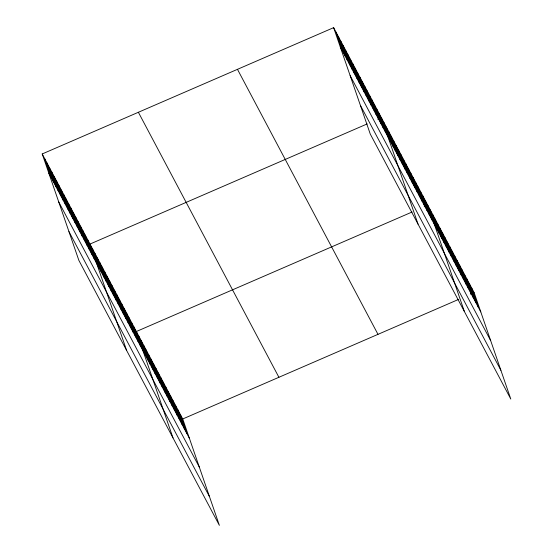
<?xml version="1.0" encoding="UTF-8"?>
<svg xmlns="http://www.w3.org/2000/svg" width="553" height="553" viewBox="0 0 553 553"><rect width="100%" height="100%" fill="white"/><g stroke="black" fill="none" stroke-linecap="round" stroke-linejoin="round"><path stroke-width="0.83" d="M42.208 153.955L182.739 418.967L219.368 525.35L78.844 260.339L42.208 153.955L333.632 27.65L474.156 292.661L510.792 399.045L370.261 134.033L333.632 27.65M367.164 123.927L89.987 244.06L126.623 350.443M377.851 119.296L381.411 117.754L418.04 224.138M412.109 211.999L136.363 331.51L172.992 437.893M424.22 206.753L427.787 205.204L464.416 311.588M182.739 418.967L458.485 299.456M470.596 294.203L474.156 292.661M340.261 46.915L480.792 311.92M350.167 75.664L490.691 340.676M360.362 105.284L500.887 370.296M237.465 69.332L377.989 334.344M138.381 112.273L278.906 377.284M48.844 173.22L189.368 438.232M58.742 201.969L199.267 466.981M68.945 231.589L209.469 496.601M471.716 288.058L478.352 307.323M469.276 283.454L475.912 302.719M466.836 278.85L473.472 298.115M464.396 274.247L471.025 293.512M461.955 269.65L468.585 288.908M459.515 265.046L466.144 284.304M457.075 260.442L463.704 279.7M454.635 255.839L461.264 275.104M452.195 251.235L458.824 270.5M449.748 246.631L456.384 265.896M447.308 242.027L453.944 261.293M444.868 237.424L451.504 256.689M442.428 232.827L449.064 252.085M439.988 228.223L446.624 247.481M437.547 223.619L444.177 242.878M435.107 219.016L441.736 238.281M432.667 214.412L439.296 233.677M430.227 209.808L436.856 229.073M425.347 200.608L431.976 219.866M422.9 196.004L429.536 215.262M420.46 191.4L427.096 210.658M418.02 186.796L424.656 206.055M415.58 182.193L422.215 201.458M413.139 177.589L419.775 196.854M410.699 172.985L417.328 192.25M408.259 168.382L414.888 187.647M405.819 163.785L412.448 183.043M403.379 159.181L410.008 178.439M400.939 154.577L407.568 173.836M398.499 149.974L405.128 169.239M396.052 145.37L402.688 164.635M393.612 140.766L400.248 160.031M391.171 136.162L397.807 155.428M388.731 131.559L395.367 150.824M386.291 126.962L392.927 146.22M383.851 122.358L390.487 141.616M379.019 113.247L385.655 132.513M376.634 108.741L383.264 128.006M374.243 104.241L380.879 123.499M371.858 99.734L378.487 118.992M369.466 95.227L376.095 114.492M367.074 90.72L373.71 109.985M364.69 86.22L371.319 105.478M362.298 81.713L368.934 100.978M359.913 77.206L366.542 96.471M357.521 72.699L364.15 91.964M355.13 68.199L361.766 87.457M352.745 63.692L359.374 82.957M350.353 59.185L356.989 78.45M347.968 54.678L354.597 73.943M345.577 50.178L352.206 69.436M343.185 45.671L349.821 64.936M340.8 41.164L347.429 60.429M338.408 36.657L345.044 55.922M336.024 32.157L342.653 51.415M180.299 414.363L186.928 433.628M177.859 409.759L184.488 429.024M175.419 405.155L182.048 424.421M172.971 400.559L179.607 419.817M170.531 395.955L177.167 415.213M168.091 391.351L174.727 410.609M165.651 386.747L172.287 406.006M163.211 382.144L169.847 401.409M160.771 377.54L167.407 396.805M158.331 372.936L164.96 392.201M155.891 368.333L162.52 387.598M153.451 363.736L160.08 382.994M151.01 359.132L157.64 378.39M148.57 354.528L155.199 373.787M146.13 349.925L152.759 369.19M143.683 345.321L150.319 364.586M141.243 340.717L147.879 359.982M138.803 336.113L145.439 355.379M133.923 326.913L140.559 346.171M131.483 322.309L138.112 341.567M129.043 317.705L135.672 336.964M126.602 313.102L133.232 332.367M124.162 308.498L130.791 327.763M121.722 303.894L128.351 323.159M119.282 299.291L125.911 318.556M116.835 294.694L123.471 313.952M114.395 290.09L121.031 309.348M111.955 285.486L118.591 304.744M109.515 280.883L116.151 300.148M107.075 276.279L113.711 295.544M104.635 271.675L111.271 290.94M102.194 267.071L108.823 286.336M99.754 262.468L106.383 281.733M97.314 257.871L103.943 277.129M94.874 253.267L101.503 272.525M92.434 248.663L99.063 267.922M87.602 239.553L94.231 258.818M85.21 235.046L91.846 254.311M82.826 230.546L89.455 249.804M80.434 226.039L87.07 245.304M78.042 221.532L84.678 240.797M75.657 217.032L82.286 236.29M73.266 212.525L79.902 231.783M70.881 208.018L77.51 227.283M68.489 203.511L75.125 222.776M66.097 199.011L72.733 218.269M63.713 194.504L70.342 213.762M61.321 189.997L67.957 209.262M58.936 185.49L65.565 204.755M56.544 180.99L63.18 200.248M54.153 176.483L60.789 195.741M51.768 171.976L58.397 191.241M49.376 167.469L56.012 186.734M46.991 162.969L53.62 182.227M44.599 158.462L51.235 177.72"/></g></svg>
